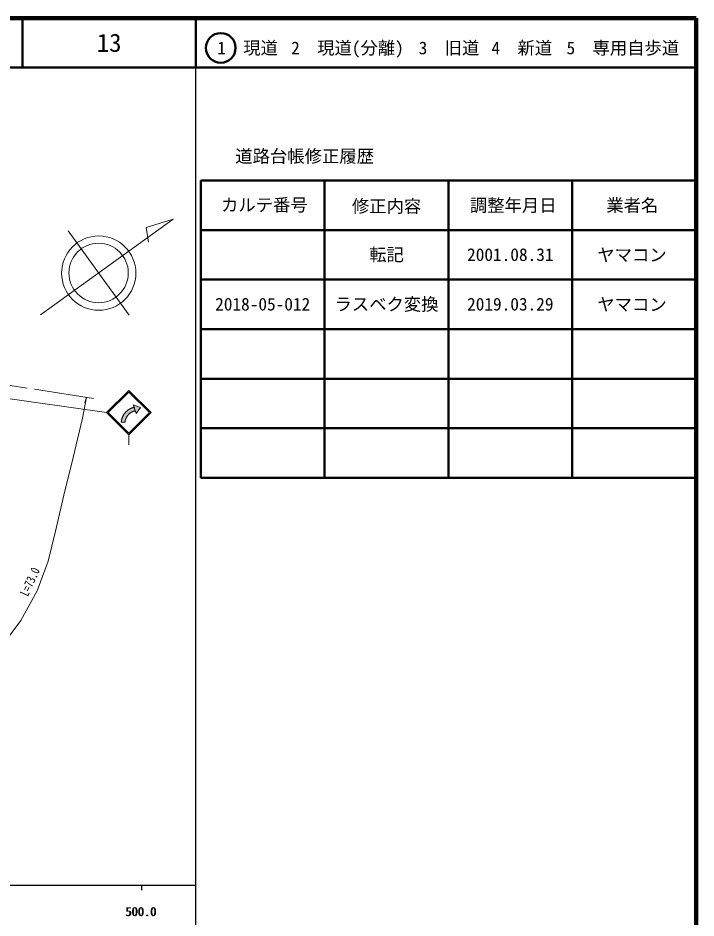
# Model space of a CAD drawing. Units: millimetres, scale not verified. Extents: x 40000 to 680000, y 20000 to 380000.
# Drawn here: x 543084 to 680000, y 198357 to 380000 of the extents above; entities that cross this region are included whole.
import ezdxf
from ezdxf.enums import TextEntityAlignment as Align

# ---------------------------------------------------------------- set-up
doc = ezdxf.new("R2010")
doc.units = ezdxf.units.MM
doc.header["$LTSCALE"] = 1000
doc.linetypes.add('CHAIN', pattern=[18.5, 12, -1.5, 3.5, -1.5])
for name, color, linetype, lineweight in [('M-BMK', 2, 'CHAIN', 13), ('M-BMK-SRVR', 3, 'Continuous', 13), ('M-STR-HTXT', 7, 'Continuous', 13), ('M-STR-STRC', 7, 'Continuous', 13), ('M-TTL', 2, 'Continuous', 140), ('M-TTL-BAND', 7, 'Continuous', 25), ('M-TTL-FRAM', 2, 'Continuous', 50), ('M-TTL-LINE', 7, 'Continuous', 50)]:
    doc.layers.add(name, color=color, linetype=linetype, lineweight=lineweight)
doc.layers.add('M-TTL-TXT', color=7, linetype='Continuous')
doc.styles.add('ＭＳ ゴシック', font='')
doc.styles.get('ＭＳ ゴシック').set_extended_font_data('MS Gothic')

msp = doc.modelspace()

# ---------------------------------------------------------------- hatches: boundary and pattern name
at = {"layer": 'M-STR-STRC'}
for points in [[(566763, 300719), (566718, 300710), (566674, 300700), (566631, 300689), (566587, 300678), (566544, 300665), (566500, 300653), (566457, 300639), (566415, 300624), (566372, 300609), (566330, 300593), (566288, 300577), (566246, 300559), (566205, 300541), (566164, 300522), (566123, 300503), (566083, 300482), (566043, 300462), (566003, 300440), (565964, 300418), (565925, 300395), (565887, 300371), (565849, 300347), (565811, 300321), (565774, 300296), (565738, 300270), (565701, 300243), (565666, 300215), (565630, 300187), (565596, 300158), (565561, 300129), (565528, 300099), (565495, 300068), (565462, 300037), (565430, 300005), (565398, 299973), (565367, 299940), (565337, 299907), (565307, 299873), (565278, 299838), (565249, 299803), (565221, 299768), (565194, 299732), (565167, 299696), (565141, 299659), (565116, 299622), (565091, 299584), (565067, 299546), (565043, 299507), (565020, 299468), (564998, 299429), (564977, 299389), (564956, 299349), (564936, 299309), (564917, 299268), (564898, 299227), (564880, 299186), (564863, 299144), (564847, 299102), (564831, 299059), (564816, 299017), (564802, 298974), (564789, 298931), (564776, 298888), (564764, 298844), (564753, 298800), (564742, 298756), (564733, 298712), (564724, 298668), (564716, 298624), (564708, 298579), (564702, 298535), (564696, 298490), (564691, 298445), (564687, 298400), (564687, 298396), (563943, 298397), (563946, 298436), (563951, 298494), (563957, 298551), (563964, 298609), (563972, 298667), (563981, 298724), (563991, 298781), (564002, 298838), (564014, 298895), (564027, 298952), (564041, 299008), (564055, 299064), (564071, 299120), (564088, 299175), (564106, 299231), (564125, 299286), (564144, 299340), (564165, 299395), (564187, 299448), (564209, 299502), (564233, 299555), (564257, 299608), (564283, 299660), (564309, 299712), (564336, 299763), (564364, 299814), (564393, 299864), (564423, 299914), (564453, 299963), (564485, 300012), (564517, 300060), (564551, 300108), (564585, 300155), (564619, 300202), (564655, 300247), (564691, 300293), (564729, 300337), (564767, 300381), (564805, 300424), (564845, 300467), (564885, 300509), (564926, 300550), (564968, 300590), (565010, 300630), (565053, 300669), (565097, 300707), (565141, 300745), (565186, 300781), (565232, 300817), (565278, 300852), (565325, 300886), (565373, 300920), (565421, 300952), (565470, 300984), (565519, 301015), (565568, 301045), (565619, 301074), (565669, 301102), (565721, 301130), (565772, 301156), (565824, 301182), (565877, 301206), (565930, 301230), (565983, 301253), (566037, 301275), (566091, 301296), (566146, 301316), (566201, 301335), (566256, 301353), (566311, 301370), (566367, 301386), (566423, 301401), (566479, 301415), (566536, 301429), (566370, 301948), (567840, 301384), (566928, 300200)], [(566536, 301429), (566479, 301415), (566423, 301401), (566367, 301386), (566311, 301370), (566256, 301353), (566201, 301335), (566146, 301316), (566091, 301296), (566037, 301275), (565983, 301253), (565930, 301230), (565877, 301206), (565824, 301182), (565772, 301156), (565721, 301130), (565669, 301102), (565619, 301074), (565568, 301045), (565519, 301015), (565470, 300984), (565421, 300952), (565373, 300920), (565325, 300886), (565278, 300852), (565232, 300817), (565186, 300781), (565141, 300745), (565097, 300707), (565053, 300669), (565010, 300630), (564968, 300590), (564926, 300550), (564885, 300509), (564845, 300467), (564805, 300424), (564767, 300381), (564729, 300337), (564691, 300293), (564655, 300247), (564619, 300202), (564585, 300155), (564551, 300108), (564517, 300060), (564485, 300012), (564453, 299963), (564423, 299914), (564393, 299864), (564364, 299814), (564336, 299763), (564309, 299712), (564283, 299660), (564257, 299608), (564233, 299555), (564209, 299502), (564187, 299448), (564165, 299395), (564144, 299340), (564125, 299286), (564106, 299231), (564088, 299175), (564071, 299120), (564055, 299064), (564041, 299008), (564027, 298952), (564014, 298895), (564002, 298838), (563991, 298781), (563981, 298724), (563972, 298667), (563964, 298609), (563957, 298551), (563951, 298494), (563946, 298436), (563943, 298397), (564687, 298396), (564691, 298445), (564696, 298490), (564702, 298535), (564708, 298579), (564716, 298624), (564724, 298668), (564733, 298712), (564742, 298756), (564753, 298800), (564764, 298844), (564776, 298888), (564789, 298931), (564802, 298974), (564816, 299017), (564831, 299059), (564847, 299102), (564863, 299144), (564880, 299186), (564898, 299227), (564917, 299268), (564936, 299309), (564956, 299349), (564977, 299389), (564998, 299429), (565020, 299468), (565043, 299507), (565067, 299546), (565091, 299584), (565116, 299622), (565141, 299659), (565167, 299696), (565194, 299732), (565221, 299768), (565249, 299803), (565278, 299838), (565307, 299873), (565337, 299907), (565367, 299940), (565398, 299973), (565430, 300005), (565462, 300037), (565495, 300068), (565528, 300099), (565561, 300129), (565596, 300158), (565630, 300187), (565666, 300215), (565701, 300243), (565738, 300270), (565774, 300296), (565811, 300321), (565849, 300347), (565887, 300371), (565925, 300395), (565964, 300418), (566003, 300440), (566043, 300462), (566083, 300482), (566123, 300503), (566164, 300522), (566205, 300541), (566246, 300559), (566288, 300577), (566330, 300593), (566372, 300609), (566415, 300624), (566457, 300639), (566500, 300653), (566544, 300665), (566587, 300678), (566631, 300689), (566674, 300700), (566718, 300710), (566763, 300719)]]:
    msp.add_hatch(color=256, dxfattribs=at).paths.add_polyline_path(points)

# ---------------------------------------------------------------- linework, layer by layer
at = {"layer": 'M-BMK'}
msp.add_line((558308, 303236), (497788, 312605), dxfattribs=at)
at = {"layer": 'M-BMK-SRVR'}
for p, q in [((547598, 320062), (574394, 339372)), ((574394, 339372), (568981, 337697)), ((553223, 337058), (565501, 320021)), ((568981, 337697), (569457, 334734))]:
    msp.add_line(p, q, dxfattribs=at)
for centre, radius in [((559387, 328505), 7500), ((559362, 328539), 6000)]:
    msp.add_circle(centre, radius, dxfattribs=at)
at = {"layer": 'M-STR-HTXT'}
for p, q in [((528544, 305007), (560963, 300351)), ((556941, 303448), (556572, 302348))]:
    msp.add_line(p, q, dxfattribs=at)
msp.add_lwpolyline([(489260, 229178), (492420, 229459), (498224, 230454), (505025, 232056), (510771, 233965), (517897, 237039), (524857, 240661), (529455, 243765), (534566, 248115), (540135, 253684), (543690, 258391), (546984, 264392), (549194, 270350), (550668, 276439), (552336, 283675), (554244, 291326), (556086, 299238), (556941, 303448)], dxfattribs=at)
at = {"layer": 'M-STR-STRC'}
for p, q in [((560963, 300351), (565463, 304851)), ((561317, 300351), (565463, 304497)), ((569964, 300350), (565463, 304851)), ((569610, 300350), (565463, 304497)), ((566928, 300200), (566370, 301948)), ((566370, 301948), (567840, 301384)), ((560963, 300351), (565463, 295850)), ((561317, 300351), (565463, 296203)), ((565463, 296203), (569610, 300350)), ((565464, 295850), (569964, 300350)), ((567840, 301384), (566928, 300200)), ((563943, 298397), (564687, 298396)), ((565463, 295850), (565463, 293851))]:
    msp.add_line(p, q, dxfattribs=at)
for points in [[(566370, 301948), (567840, 301384), (566928, 300200)], [(566370, 301948), (567840, 301384), (566928, 300200)], [(566536, 301429), (566370, 301948), (567840, 301384), (566928, 300200), (566763, 300719)], [(566536, 301429), (566763, 300719), (566763, 300719), (566718, 300710), (566674, 300700), (566631, 300689), (566587, 300678), (566544, 300665), (566500, 300653), (566457, 300639), (566415, 300624), (566372, 300609), (566330, 300593), (566288, 300577), (566246, 300559), (566205, 300541), (566164, 300522), (566123, 300503), (566083, 300482), (566043, 300462), (566003, 300440), (565964, 300418), (565925, 300395), (565887, 300371), (565849, 300347), (565811, 300321), (565774, 300296), (565738, 300270), (565701, 300243), (565666, 300215), (565630, 300187), (565596, 300158), (565561, 300129), (565528, 300099), (565495, 300068), (565462, 300037), (565430, 300005), (565398, 299973), (565367, 299940), (565337, 299907), (565307, 299873), (565278, 299838), (565249, 299803), (565221, 299768), (565194, 299732), (565167, 299696), (565141, 299659), (565116, 299622), (565091, 299584), (565067, 299546), (565043, 299507), (565020, 299468), (564998, 299429), (564977, 299389), (564956, 299349), (564936, 299309), (564917, 299268), (564898, 299227), (564880, 299186), (564863, 299144), (564847, 299102), (564831, 299059), (564816, 299017), (564802, 298974), (564789, 298931), (564776, 298888), (564764, 298844), (564753, 298800), (564742, 298756), (564733, 298712), (564724, 298668), (564716, 298624), (564708, 298579), (564702, 298535), (564696, 298490), (564691, 298445), (564687, 298400), (564687, 298396), (564687, 298396), (563943, 298397), (563943, 298397), (563946, 298436), (563951, 298494), (563957, 298551), (563964, 298609), (563972, 298667), (563981, 298724), (563991, 298781), (564002, 298838), (564014, 298895), (564027, 298952), (564041, 299008), (564055, 299064), (564071, 299120), (564088, 299175), (564106, 299231), (564125, 299286), (564144, 299340), (564165, 299395), (564187, 299448), (564209, 299502), (564233, 299555), (564257, 299608), (564283, 299660), (564309, 299712), (564336, 299763), (564364, 299814), (564393, 299864), (564423, 299914), (564453, 299963), (564485, 300012), (564517, 300060), (564551, 300108), (564585, 300155), (564619, 300202), (564655, 300247), (564691, 300293), (564729, 300337), (564767, 300381), (564805, 300424), (564845, 300467), (564885, 300509), (564926, 300550), (564968, 300590), (565010, 300630), (565053, 300669), (565097, 300707), (565141, 300745), (565186, 300781), (565232, 300817), (565278, 300852), (565325, 300886), (565373, 300920), (565421, 300952), (565470, 300984), (565519, 301015), (565568, 301045), (565619, 301074), (565669, 301102), (565721, 301130), (565772, 301156), (565824, 301182), (565877, 301206), (565930, 301230), (565983, 301253), (566037, 301275), (566091, 301296), (566146, 301316), (566201, 301335), (566256, 301353), (566311, 301370), (566367, 301386), (566423, 301401), (566479, 301415)]]:
    msp.add_lwpolyline(points, close=True, dxfattribs=at)
at = {"layer": 'M-TTL'}
for p, q in [((680000, 380000), (40000, 380000)), ((680000, 20000), (680000, 380000))]:
    msp.add_line(p, q, dxfattribs=at)
at = {"layer": 'M-TTL-BAND'}
for p, q in [((579000, 20000), (579000, 370000)), ((40000, 205000), (579000, 205000)), ((568000, 205000), (568000, 204000))]:
    msp.add_line(p, q, dxfattribs=at)
at = {"layer": 'M-TTL-FRAM'}
for p, q in [((580000, 347197), (580000, 287197)), ((580000, 347197), (680000, 347197)), ((580000, 287197), (680000, 287197))]:
    msp.add_line(p, q, dxfattribs=at)
at = {"layer": 'M-TTL-LINE'}
for p, q in [((543997, 380000), (543997, 370000)), ((579000, 380000), (579000, 370000)), ((40000, 370000), (680000, 370000)), ((605000, 347197), (605000, 287197)), ((630000, 347197), (630000, 287197)), ((655000, 347197), (655000, 287197)), ((580000, 337197), (680000, 337197)), ((580000, 327197), (680000, 327197)), ((580000, 317197), (680000, 317197)), ((580000, 307197), (680000, 307197)), ((580000, 297197), (680000, 297197))]:
    msp.add_line(p, q, dxfattribs=at)
msp.add_circle((584031, 373958), 3000, dxfattribs=at)

# ---------------------------------------------------------------- texts
at = {"layer": 'M-STR-HTXT', "style": 'ＭＳ ゴシック', "width": 0.8}
msp.add_text('L=73.0', height=1833, rotation=65.48, dxfattribs=at).set_placement((546813, 265617), align=Align.BOTTOM_CENTER)
at = {"layer": 'M-TTL-BAND', "style": 'ＭＳ ゴシック'}
for p in [(567844, 198195), (568000, 198195)]:
    msp.add_text('500.0', height=1833, dxfattribs=at).set_placement(p, align=Align.BOTTOM_CENTER)
at = {"layer": 'M-TTL-TXT', "style": 'ＭＳ ゴシック'}
for s, height, p in [('13', 3666, (561497, 375000)), ('1\u3000現道', 2566, (589448, 373958)), ('2\u3000現道(分離)', 2566, (609619, 373958)), ('3\u3000旧道', 2566, (630121, 373958)), ('4\u3000新道', 2566, (644824, 373958)), ('5\u3000専用自歩道', 2566, (665228, 373958)), ('道路台帳修正履歴', 2566, (600968, 352113)), ('カルテ番号', 2566, (592839, 342277)), ('修正内容', 2566, (617509, 342023)), ('調整年月日', 2566, (643089, 342197)), ('業者名', 2566, (667134, 342197)), ('転記', 2566, (617500, 332245)), ('2001.08.31', 2566, (642500, 332245)), ('ヤマコン', 2566, (667077, 332189)), ('2018-05-012', 2566, (592500, 322245)), ('ラスベク変換', 2566, (617500, 322245)), ('2019.03.29', 2566, (642500, 322245)), ('ヤマコン', 2566, (667077, 322189))]:
    msp.add_text(s, height=height, dxfattribs=at).set_placement(p, align=Align.MIDDLE_CENTER)

doc.saveas('drawing.dxf')
